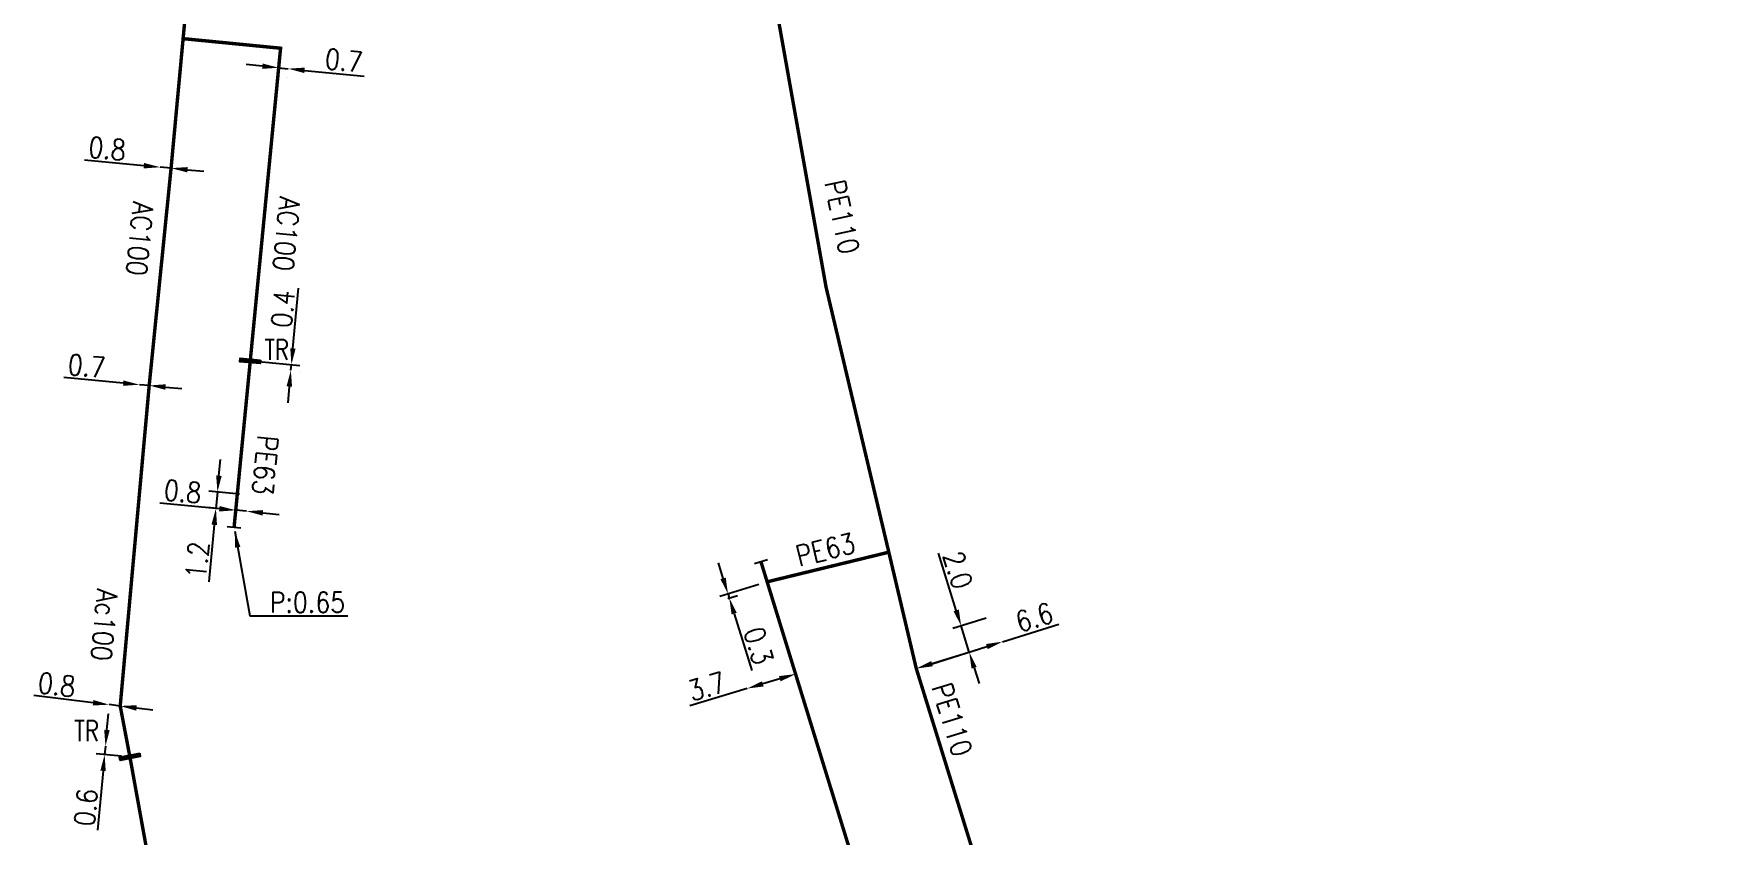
# Model space of a CAD drawing. Header units: millimetres. Extents: x 101000 to 102000, y 121011 to 122007.
# Drawn here: x 101525.4 to 101648.6, y 121400.8 to 121459.5 of the extents above; entities that cross this region are included whole.
import ezdxf
from ezdxf.enums import TextEntityAlignment as Align

# ---------------------------------------------------------------- set-up
doc = ezdxf.new("R2010")
doc.units = ezdxf.units.MM
doc.header["$PDMODE"] = 34
doc.linetypes.add('L_25_AP', pattern=[2000, 1000, 1000])
doc.linetypes.add('L_25_PE', pattern=[2000, 1000, 1000])
doc.layers.get('0').update_dxf_attribs({"linetype": 'CONTINUOUS'})
doc.layers.get('Defpoints').update_dxf_attribs({"linetype": 'CONTINUOUS'})
doc.layers.add('L_150', color=1, linetype='CONTINUOUS')
doc.layers.add('L_340', color=7, linetype='CONTINUOUS')
doc.styles.add('G_ROMANS', font='ROMANS.SHX', dxfattribs={"width": 0.75})
doc.styles.get("Standard").update_dxf_attribs({"font": 'romans.shx', "width": 0.85})
doc.dimstyles.get("Standard").update_dxf_attribs({"dimtxt": 1.5, "dimasz": 1.2, "dimexe": 0.625, "dimexo": 0.625, "dimgap": 0.25, "dimtad": 1, "dimdec": 1, "dimzin": 0, "dimdsep": 46, "dimtxsty": 'Standard', "dimcen": -0.5, "dimadec": 0, "dimazin": 0, "dimtfac": 1, "dimtdec": 1, "dimtmove": 0, "dimatfit": 3, "dimfxl": 0, "dimtolj": 1, "dimtzin": 0, "dimarcsym": 0})

# ---------------------------------------------------------------- blocks, each defined once
blk = doc.blocks.new('*D524')
at = {"layer": 'Defpoints', "color": 0, "linetype": 'Continuous', "transparency": 16777216}
for p in [(101595.62, 121416.88), (101593.19, 121416.12), (101589.91, 121413)]:
    blk.add_point(p, dxfattribs=at)
at = {"layer": 'L_150', "color": 0, "linetype": 'Continuous', "lineweight": -2, "transparency": 16777216}
for p, q in [((101592.83, 121417.26), (101591.53, 121421.44)), ((101595.02, 121416.69), (101592.59, 121415.93)), ((101593.78, 121414.21), (101593.19, 121416.12)), ((101590.51, 121413.19), (101594.38, 121414.4)), ((101594.14, 121413.06), (101594.5, 121411.92))]:
    blk.add_line(p, q, dxfattribs=at)
at = {"layer": 'L_150', "color": 0, "linetype": 'Continuous', "transparency": 16777216}
for points in [[(101593.02, 121417.32), (101592.64, 121417.2), (101593.19, 121416.12)], [(101594.33, 121413.12), (101593.95, 121413), (101593.78, 121414.21)]]:
    blk.add_solid(points, dxfattribs=at)
at = {"layer": 'L_150', "color": 0, "linetype": 'Continuous', "transparency": 16777216, "insert": (101592.95, 121420.22), "char_height": 1.5, "attachment_point": 5, "rotation": 287.3644}
blk.add_mtext('\\A1;2.0', dxfattribs=at)
blk = doc.blocks.new('*D525')
at = {"layer": 'Defpoints', "color": 0, "linetype": 'Continuous', "transparency": 16777216}
for p in [(101596.21, 121414.97), (101596.21, 121414.97), (101589.91, 121413)]:
    blk.add_point(p, dxfattribs=at)
at = {"layer": 'L_150', "color": 0, "linetype": 'Continuous', "lineweight": -2, "transparency": 16777216}
for p, q in [((101596.21, 121414.97), (101600.33, 121416.25)), ((101591.06, 121413.36), (101595.07, 121414.61))]:
    blk.add_line(p, q, dxfattribs=at)
at = {"layer": 'L_150', "color": 0, "linetype": 'Continuous', "transparency": 16777216}
for points in [[(101595.01, 121414.8), (101595.13, 121414.42), (101596.21, 121414.97)], [(101591, 121413.55), (101591.12, 121413.17), (101589.91, 121413)]]:
    blk.add_solid(points, dxfattribs=at)
at = {"layer": 'L_150', "color": 0, "linetype": 'Continuous', "transparency": 16777216, "insert": (101598.54, 121416.75), "char_height": 1.5, "attachment_point": 5, "rotation": 17.3644}
blk.add_mtext('\\A1;6.6', dxfattribs=at)
blk = doc.blocks.new('*D526')
at = {"layer": 'Defpoints', "color": 0, "linetype": 'Continuous', "transparency": 16777216}
for p in [(101579, 121419.35), (101576.23, 121418.17), (101575.53, 121417.95)]:
    blk.add_point(p, dxfattribs=at)
at = {"layer": 'L_150', "color": 0, "linetype": 'Continuous', "lineweight": -2, "transparency": 16777216}
for p, q in [((101575.78, 121419.6), (101575.43, 121420.74)), ((101578.4, 121419.16), (101575.54, 121418.27)), ((101576.13, 121418.14), (101576.83, 121418.35)), ((101576.14, 121418.45), (101576.23, 121418.17)), ((101576.59, 121417.02), (101577.89, 121412.85))]:
    blk.add_line(p, q, dxfattribs=at)
at = {"layer": 'L_150', "color": 0, "linetype": 'Continuous', "transparency": 16777216}
for points in [[(101575.97, 121419.66), (101575.59, 121419.54), (101576.14, 121418.45)], [(101576.78, 121417.08), (101576.4, 121416.96), (101576.23, 121418.17)]]:
    blk.add_solid(points, dxfattribs=at)
at = {"layer": 'L_150', "color": 0, "linetype": 'Continuous', "transparency": 16777216, "insert": (101578.37, 121414.66), "char_height": 1.5, "attachment_point": 5, "rotation": 287.3228}
blk.add_mtext('\\A1;0.3', dxfattribs=at)
blk = doc.blocks.new('*D527')
at = {"layer": 'Defpoints', "color": 0, "linetype": 'Continuous', "transparency": 16777216}
for p in [(101581.08, 121412.6), (101577.53, 121411.54), (101577.53, 121411.54)]:
    blk.add_point(p, dxfattribs=at)
at = {"layer": 'L_150', "color": 0, "linetype": 'Continuous', "lineweight": -2, "transparency": 16777216}
for p, q in [((101579.93, 121412.26), (101578.68, 121411.88)), ((101577.53, 121411.54), (101573.35, 121410.28))]:
    blk.add_line(p, q, dxfattribs=at)
at = {"layer": 'L_150', "color": 0, "linetype": 'Continuous', "transparency": 16777216}
for points in [[(101578.62, 121412.07), (101578.74, 121411.69), (101577.53, 121411.54)], [(101579.87, 121412.45), (101579.98, 121412.06), (101581.08, 121412.6)]]:
    blk.add_solid(points, dxfattribs=at)
at = {"layer": 'L_150', "color": 0, "linetype": 'Continuous', "transparency": 16777216, "insert": (101574.58, 121411.69), "char_height": 1.5, "attachment_point": 5, "rotation": 16.7224}
blk.add_mtext('\\A1;3.7', dxfattribs=at)
blk = doc.blocks.new('L_340_07')
at = {"color": 0, "linetype": 'Continuous', "const_width": 0.25, "flags": 128}
blk.add_lwpolyline([(0, 0), (1.25, 0)], dxfattribs=at)
at = {"color": 0, "linetype": 'Continuous', "flags": 128}
blk.add_lwpolyline([(1.25, -0.5), (1.25, 0.5)], dxfattribs=at)
at = {"color": 0, "linetype": 'Continuous', "style": 'G_ROMANS', "width": 0.75, "flags": 3}
for tag, p in [('DEF_LEG', (0.72, -3.47)), ('DEF_COUP', (0.72, -5.97)), ('DEF_TYPE', (0.72, -8.47))]:
    blk.add_attdef(tag, text='', height=1.2, dxfattribs=at).set_placement(p, align=Align.MIDDLE)
blk = doc.blocks.new('*D595')
at = {"layer": 'Defpoints', "color": 0, "linetype": 'Continuous', "transparency": 16777216}
for p in [(101530.6, 121407.31), (101530.6, 121407.31), (101532.39, 121406.54)]:
    blk.add_point(p, dxfattribs=at)
at = {"layer": 'L_340', "color": 0, "linetype": 'Continuous', "lineweight": -2, "transparency": 16777216}
for p, q in [((101530.71, 121408.51), (101530.82, 121409.7)), ((101530.6, 121407.31), (101530.54, 121406.71)), ((101531.77, 121406.6), (101529.92, 121406.77)), ((101530.43, 121405.52), (101530.01, 121401.17))]:
    blk.add_line(p, q, dxfattribs=at)
at = {"layer": 'L_340', "color": 0, "linetype": 'Continuous', "transparency": 16777216}
for points in [[(101530.51, 121408.52), (101530.91, 121408.49), (101530.6, 121407.31)], [(101530.23, 121405.54), (101530.62, 121405.5), (101530.54, 121406.71)]]:
    blk.add_solid(points, dxfattribs=at)
at = {"layer": 'L_340', "color": 0, "linetype": 'Continuous', "transparency": 16777216, "insert": (101529.17, 121402.84), "char_height": 1.5, "attachment_point": 5, "rotation": 84.5951}
blk.add_mtext('\\A1;0.6', dxfattribs=at)
blk = doc.blocks.new('*D596')
at = {"layer": 'Defpoints', "color": 0, "linetype": 'Continuous', "transparency": 16777216}
for p in [(101530.88, 121410.36), (101530.88, 121410.36), (101531.68, 121410.26)]:
    blk.add_point(p, dxfattribs=at)
at = {"layer": 'L_150', "color": 0, "linetype": 'Continuous', "lineweight": -2, "transparency": 16777216}
for p, q in [((101529.69, 121410.5), (101525.35, 121411.02)), ((101530.81, 121409.74), (101530.81, 121409.74)), ((101531.68, 121410.26), (101530.88, 121410.36)), ((101531.6, 121409.64), (101531.6, 121409.64)), ((101532.87, 121410.12), (101534.06, 121409.98))]:
    blk.add_line(p, q, dxfattribs=at)
at = {"layer": 'L_150', "color": 0, "linetype": 'Continuous', "transparency": 16777216}
for points in [[(101529.72, 121410.7), (101529.67, 121410.3), (101530.88, 121410.36)], [(101532.89, 121410.32), (101532.85, 121409.92), (101531.68, 121410.26)]]:
    blk.add_solid(points, dxfattribs=at)
at = {"layer": 'L_150', "color": 0, "linetype": 'Continuous', "transparency": 16777216, "insert": (101527.04, 121411.82), "char_height": 1.5, "attachment_point": 5, "rotation": 353.196}
blk.add_mtext('\\A1;0.8', dxfattribs=at)
blk = doc.blocks.new('*D597')
at = {"layer": 'Defpoints', "color": 0, "linetype": 'Continuous', "transparency": 16777216}
for p in [(101533.1, 121433.78), (101533.1, 121433.78), (101533.8, 121433.72)]:
    blk.add_point(p, dxfattribs=at)
at = {"layer": 'L_150', "color": 0, "linetype": 'Continuous', "lineweight": -2, "transparency": 16777216}
for p, q in [((101531.9, 121433.89), (101527.55, 121434.3)), ((101533.16, 121434.41), (101533.16, 121434.41)), ((101533.85, 121434.34), (101533.85, 121434.34)), ((101533.8, 121433.72), (101533.1, 121433.78)), ((101534.99, 121433.61), (101536.19, 121433.5))]:
    blk.add_line(p, q, dxfattribs=at)
at = {"layer": 'L_150', "color": 0, "linetype": 'Continuous', "transparency": 16777216}
for points in [[(101531.92, 121434.09), (101531.89, 121433.7), (101533.1, 121433.78)], [(101535.01, 121433.81), (101534.97, 121433.41), (101533.8, 121433.72)]]:
    blk.add_solid(points, dxfattribs=at)
at = {"layer": 'L_150', "color": 0, "linetype": 'Continuous', "transparency": 16777216, "insert": (101529.22, 121435.15), "char_height": 1.5, "attachment_point": 5, "rotation": 354.6992}
blk.add_mtext('\\A1;0.7', dxfattribs=at)
blk = doc.blocks.new('*D598')
at = {"layer": 'Defpoints', "color": 0, "linetype": 'Continuous', "transparency": 16777216}
for p in [(101534.61, 121449.7), (101534.61, 121449.7), (101535.4, 121449.63)]:
    blk.add_point(p, dxfattribs=at)
at = {"layer": 'L_150', "color": 0, "linetype": 'Continuous', "lineweight": -2, "transparency": 16777216}
for p, q in [((101533.41, 121449.81), (101529.06, 121450.21)), ((101535.4, 121449.63), (101534.61, 121449.7)), ((101536.6, 121449.51), (101537.79, 121449.4))]:
    blk.add_line(p, q, dxfattribs=at)
at = {"layer": 'L_150', "color": 0, "linetype": 'Continuous', "transparency": 16777216}
for points in [[(101533.43, 121450.01), (101533.39, 121449.61), (101534.61, 121449.7)], [(101536.62, 121449.71), (101536.58, 121449.32), (101535.4, 121449.63)]]:
    blk.add_solid(points, dxfattribs=at)
at = {"layer": 'L_150', "color": 0, "linetype": 'Continuous', "transparency": 16777216, "insert": (101530.73, 121451.06), "char_height": 1.5, "attachment_point": 5, "rotation": 354.6992}
blk.add_mtext('\\A1;0.8', dxfattribs=at)
blk = doc.blocks.new('*D599')
at = {"layer": 'Defpoints', "color": 0, "linetype": 'Continuous', "transparency": 16777216}
for p in [(101543.27, 121456.98), (101543.97, 121456.91), (101543.97, 121456.91)]:
    blk.add_point(p, dxfattribs=at)
at = {"layer": 'L_150', "color": 0, "linetype": 'Continuous', "lineweight": -2, "transparency": 16777216}
for p, q in [((101542.08, 121457.1), (101540.89, 121457.21)), ((101543.21, 121456.36), (101543.21, 121456.36)), ((101543.27, 121456.98), (101543.97, 121456.91)), ((101543.91, 121456.29), (101543.91, 121456.29)), ((101545.16, 121456.79), (101549.52, 121456.37))]:
    blk.add_line(p, q, dxfattribs=at)
at = {"layer": 'L_150', "color": 0, "linetype": 'Continuous', "transparency": 16777216}
for points in [[(101542.1, 121457.29), (101542.06, 121456.9), (101543.27, 121456.98)], [(101545.18, 121456.99), (101545.15, 121456.59), (101543.97, 121456.91)]]:
    blk.add_solid(points, dxfattribs=at)
at = {"layer": 'L_150', "color": 0, "linetype": 'Continuous', "transparency": 16777216, "insert": (101548.03, 121457.52), "char_height": 1.5, "attachment_point": 5, "rotation": 354.4079}
blk.add_mtext('\\A1;0.7', dxfattribs=at)
blk = doc.blocks.new('*D600')
at = {"layer": 'Defpoints', "color": 0, "linetype": 'Continuous', "transparency": 16777216}
for p in [(101541.19, 121435.52), (101544.16, 121434.84), (101544.16, 121434.84)]:
    blk.add_point(p, dxfattribs=at)
at = {"layer": 'L_340', "color": 0, "linetype": 'Continuous', "lineweight": -2, "transparency": 16777216}
for p, q in [((101544.31, 121436.44), (101544.73, 121440.85)), ((101541.81, 121435.47), (101544.82, 121435.18)), ((101544.16, 121434.84), (101544.2, 121435.24)), ((101544.79, 121434.78), (101544.79, 121434.78)), ((101544.05, 121433.65), (101543.94, 121432.45))]:
    blk.add_line(p, q, dxfattribs=at)
at = {"layer": 'L_340', "color": 0, "linetype": 'Continuous', "transparency": 16777216}
for points in [[(101544.12, 121436.45), (101544.51, 121436.42), (101544.2, 121435.24)], [(101543.85, 121433.67), (101544.25, 121433.63), (101544.16, 121434.84)]]:
    blk.add_solid(points, dxfattribs=at)
at = {"layer": 'L_340', "color": 0, "linetype": 'Continuous', "transparency": 16777216, "insert": (101543.58, 121439.33), "char_height": 1.5, "attachment_point": 5, "rotation": 84.623}
blk.add_mtext('\\A1;0.4', dxfattribs=at)
blk = doc.blocks.new('*D601')
at = {"layer": 'Defpoints', "color": 0, "linetype": 'Continuous', "transparency": 16777216}
for p in [(101538.79, 121425.92), (101541.03, 121425.71), (101540.13, 121424.59)]:
    blk.add_point(p, dxfattribs=at)
at = {"layer": 'L_340', "color": 0, "linetype": 'Continuous', "lineweight": -2, "transparency": 16777216}
for p, q in [((101538.9, 121427.12), (101539.01, 121428.31)), ((101540.41, 121425.77), (101538.17, 121425.98)), ((101538.79, 121425.92), (101538.68, 121424.73)), ((101539.5, 121424.65), (101538.05, 121424.79)), ((101538.56, 121423.53), (101538.17, 121419.36))]:
    blk.add_line(p, q, dxfattribs=at)
at = {"layer": 'L_340', "color": 0, "linetype": 'Continuous', "transparency": 16777216}
for points in [[(101538.7, 121427.14), (101539.1, 121427.1), (101538.79, 121425.92)], [(101538.36, 121423.55), (101538.76, 121423.51), (101538.68, 121424.73)]]:
    blk.add_solid(points, dxfattribs=at)
at = {"layer": 'L_340', "color": 0, "linetype": 'Continuous', "transparency": 16777216, "insert": (101537.32, 121420.94), "char_height": 1.5, "attachment_point": 5, "rotation": 84.62}
blk.add_mtext('\\A1;1.2', dxfattribs=at)
blk = doc.blocks.new('*D602')
at = {"layer": 'Defpoints', "color": 0, "linetype": 'Continuous', "transparency": 16777216}
for p in [(101540.13, 121424.59), (101540.92, 121424.52), (101540.92, 121424.52)]:
    blk.add_point(p, dxfattribs=at)
at = {"layer": 'L_340', "color": 0, "linetype": 'Continuous', "lineweight": -2, "transparency": 16777216}
for p, q in [((101538.93, 121424.7), (101534.58, 121425.11)), ((101540.92, 121424.52), (101540.13, 121424.59)), ((101542.12, 121424.4), (101543.31, 121424.29))]:
    blk.add_line(p, q, dxfattribs=at)
at = {"layer": 'L_340', "color": 0, "linetype": 'Continuous', "transparency": 16777216}
for points in [[(101538.95, 121424.9), (101538.91, 121424.5), (101540.13, 121424.59)], [(101542.13, 121424.6), (101542.1, 121424.2), (101540.92, 121424.52)]]:
    blk.add_solid(points, dxfattribs=at)
at = {"layer": 'L_340', "color": 0, "linetype": 'Continuous', "transparency": 16777216, "insert": (101536.25, 121425.96), "char_height": 1.5, "attachment_point": 5, "rotation": 354.62}
blk.add_mtext('\\A1;0.8', dxfattribs=at)
blk = doc.blocks.new('L_340_19')
at = {"linetype": 'Continuous'}
blk.add_hatch(color=0, dxfattribs=at).paths.add_polyline_path([(0.125, 0.75), (-0.125, 0.75), (-0.125, -0.75), (0.125, -0.75)])
at = {"color": 0, "linetype": 'Continuous'}
blk.add_lwpolyline([(-0.125, 0.75), (0.125, 0.75), (0.125, -0.75), (-0.125, -0.75)], close=True, dxfattribs=at)
at = {"color": 0, "linetype": 'Continuous', "width": 0.75}
for tag, height, flags, p in [('TR', 1.5, 8, (0, 3)), ('DEF_LEG', 1.2, 3, (0, -5)), ('DEF_COUP', 1.2, 3, (0, -7.5)), ('DEF_TYPE', 1.2, 3, (0, -10))]:
    blk.add_attdef(tag, text='', height=height, dxfattribs=dict(at, flags=flags)).set_placement(p, align=Align.MIDDLE)

msp = doc.modelspace()

# ---------------------------------------------------------------- linework, layer by layer
at = {"layer": 'L_150', "linetype": 'L_25_AP', "const_width": 0.25, "flags": 128}
msp.add_lwpolyline([(101532.41, 121406.42), (101531.68, 121410.26), (101533.8, 121433.72), (101535.4, 121449.63), (101536.28, 121459.11), (101537.63, 121473.57), (101537.63, 121473.57), (101538.89, 121487.24), (101539.52, 121493.58), (101540.18, 121501.35)], dxfattribs=at)
at = {"layer": 'L_150', "linetype": 'L_25_PE', "const_width": 0.25, "flags": 128}
for points in [[(101575.62, 121490.22), (101575.8, 121485.25), (101575.8, 121482.47), (101576.43, 121478.01), (101576.43, 121478.01), (101579.89, 121460.12), (101583.31, 121440.92), (101587.9, 121421.52), (101589.91, 121413), (101599.8, 121381.07), (101604.69, 121365.15), (101608.56, 121352.15), (101615.68, 121317.39), (101622.98, 121281.99), (101633.93, 121224.05), (101641.78, 121185.08), (101642.16, 121182.89), (101644.67, 121165.51), (101648.45, 121145.93)], [(101540.13, 121424.59), (101541.18, 121435.4)], [(101579, 121419.35), (101587.9, 121421.52), (101587.9, 121421.52)], [(101596.22, 121363.7), (101589.76, 121384.43), (101581.08, 121412.6), (101579, 121419.35), (101578.92, 121419.61)], [(101532.41, 121406.42), (101534.48, 121394.97), (101534.82, 121393.85), (101535.11, 121391.94), (101539.91, 121368.91), (101541.15, 121362.89), (101542.43, 121356.68), (101544.73, 121345.79), (101546.22, 121338.25), (101548.25, 121328.61)]]:
    msp.add_lwpolyline(points, dxfattribs=at)
at = {"layer": 'L_150', "linetype": 'L_25_AP', "flags": 128}
msp.add_lwpolyline([(101541.18, 121435.4, 0.25, 0.25, 0), (101543.27, 121456.98, 0.25, 0.25, 0), (101543.41, 121458.41, 0.25, 0.25, 0), (101537.2, 121459.02, 0.25, 0.25, 0), (101536.28, 121459.11, 0, 0, 0)], format="xyseb", dxfattribs=at)

# ---------------------------------------------------------------- block references
at = {"layer": 'L_340'}
ref = msp.add_blockref('L_340_19', (101541.19, 121435.52), dxfattribs=dict(at, rotation=264.6230100098065))
ref.add_attrib('TR', 'TR', dxfattribs={"layer": '0', "color": 0, "linetype": 'Continuous', "height": 1.5, "width": 0.75, "flags": 8}).set_placement((101543.12, 121436.34), align=Align.MIDDLE)
for p, rotation in [((101540.13, 121424.59), 264.44616826418), ((101578.92, 121419.61), 107.1247075783158)]:
    msp.add_blockref('L_340_07', p, dxfattribs=dict(at, rotation=rotation))
ref = msp.add_blockref('L_340_19', (101532.39, 121406.54), dxfattribs=dict(at, rotation=280.5524425040393))
ref.add_attrib('TR', 'TR', dxfattribs={"layer": '0', "color": 0, "linetype": 'Continuous', "height": 1.5, "width": 0.75, "flags": 8}).set_placement((101529.21, 121408.44), align=Align.MIDDLE)

# ---------------------------------------------------------------- texts
at = {"layer": 'L_150', "linetype": 'Continuous', "width": 0.85}
for s, rotation, p in [('PE110', 281.8036, (101584.48, 121446.06)), ('AC100', 264.3623, (101533.11, 121444.46)), ('AC100', 264.4462, (101543.84, 121444.81)), ('PE63', 264.4462, (101542.28, 121427.89)), ('PE63', 13.7115, (101583.26, 121421.72)), ('Ac100', 264.8417, (101530.51, 121416.19)), ('PE110', 287.0779, (101592.53, 121409.27))]:
    msp.add_text(s, height=1.5, rotation=rotation, dxfattribs=at).set_placement(p, align=Align.MIDDLE)
at = {"layer": 'L_150', "linetype": 'Continuous', "insert": (101542.62, 121417.1), "char_height": 1.5, "attachment_point": 7}
msp.add_mtext('P:0.65', dxfattribs=at)

# ---------------------------------------------------------------- dimensions: what is measured, and where the dimension line sits
at = {"layer": 'L_150', "linetype": 'Continuous'}
for base, p1, p2, angle, picture, middle in [((101543.97, 121456.91), (101543.27, 121456.98), (101543.97, 121456.91), 174.4079, '*D599', (101547.94, 121456.52)), ((101534.61, 121449.7), (101535.4, 121449.63), (101534.61, 121449.7), 354.6992, '*D598', (101530.64, 121450.07)), ((101533.1, 121433.78), (101533.8, 121433.72), (101533.1, 121433.78), 354.6992, '*D597', (101529.13, 121434.15)), ((101593.19, 121416.12), (101589.91, 121413), (101595.62, 121416.88), 287.3644, '*D524', (101592, 121419.92)), ((101576.23, 121418.17), (101579, 121419.35), (101575.53, 121417.95), 107.3228, '*D526', (101577.42, 121414.36)), ((101596.21, 121414.97), (101589.91, 121413), (101596.21, 121414.97), 197.3644, '*D525', (101598.84, 121415.79)), ((101530.88, 121410.36), (101531.68, 121410.26), (101530.88, 121410.36), 353.196, '*D596', (101526.93, 121410.83)), ((101577.53, 121411.54), (101581.08, 121412.6), (101577.53, 121411.54), 16.7224, '*D527', (101574.86, 121410.73))]:
    dim = msp.add_linear_dim(base=base, p1=p1, p2=p2, angle=angle, dimstyle='Standard', dxfattribs=at)
    dim.commit()
    dim.dimension.update_dxf_attribs({"geometry": picture, "text_midpoint": middle, "dimtype": 160})
at = {"layer": 'L_340', "linetype": 'Continuous'}
for base, p1, p2, angle, picture, middle in [((101544.16, 121434.84), (101541.19, 121435.52), (101544.16, 121434.84), 84.623, '*D600', (101544.58, 121439.24)), ((101538.79, 121425.92), (101540.13, 121424.59), (101541.03, 121425.71), 264.62, '*D601', (101538.31, 121420.85)), ((101540.92, 121424.52), (101540.13, 121424.59), (101540.92, 121424.52), 174.62, '*D602', (101536.16, 121424.97)), ((101530.6, 121407.31), (101532.39, 121406.54), (101530.6, 121407.31), 264.5951, '*D595', (101530.16, 121402.75))]:
    dim = msp.add_linear_dim(base=base, p1=p1, p2=p2, angle=angle, dimstyle='Standard', dxfattribs=at)
    dim.commit()
    dim.dimension.update_dxf_attribs({"geometry": picture, "text_midpoint": middle, "dimtype": 160})

# ---------------------------------------------------------------- leaders
at = {"layer": 'L_150', "linetype": 'Continuous', "annotation_type": 0, "has_hookline": 1, "hookline_direction": 0, "text_width": 5.71}
msp.add_leader([(101540.06, 121423.06), (101541.17, 121416.85), (101542.37, 121416.85)], dimstyle='Standard', dxfattribs=at)

doc.saveas('drawing.dxf')
